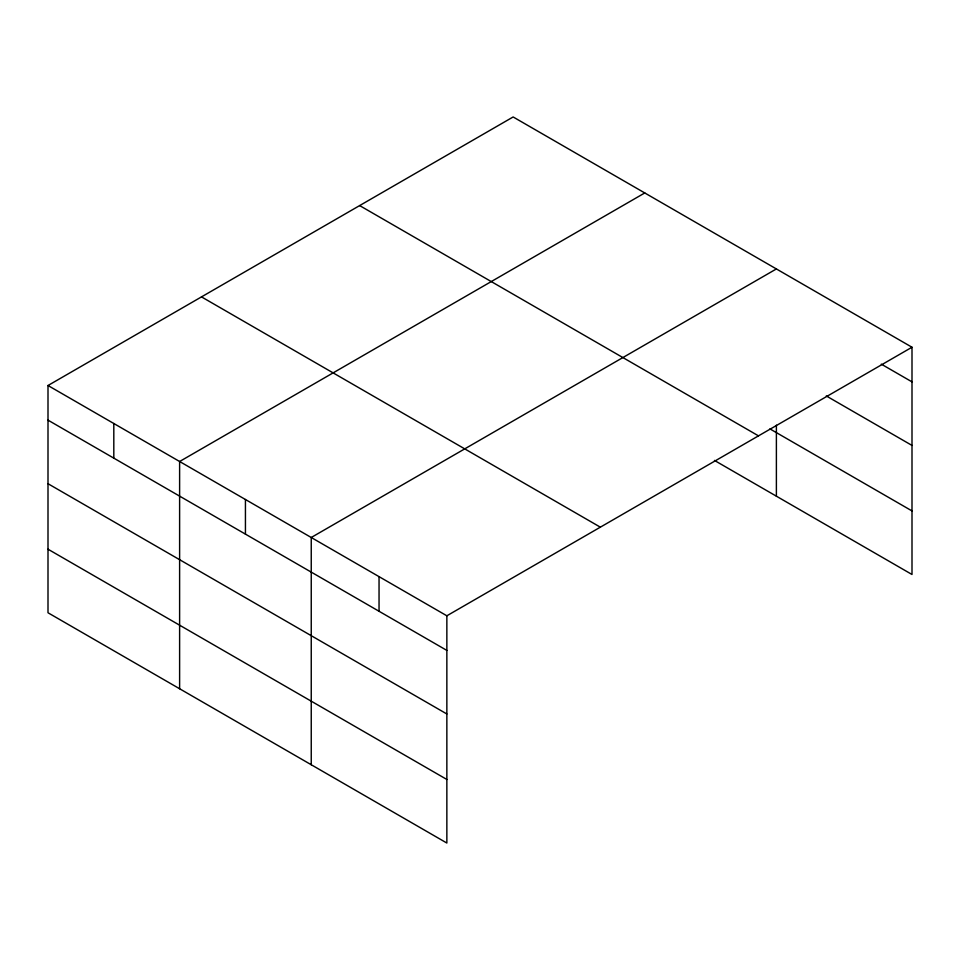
<?xml version="1.0" encoding="UTF-8"?>
<svg xmlns="http://www.w3.org/2000/svg" width="960" height="960" viewBox="0 0 960 960"><rect width="100%" height="100%" fill="white"/><g stroke="black" fill="none" stroke-linecap="round" stroke-linejoin="round"><path stroke-width="1.44" d="M48 385.512L446.856 615.792L446.856 843.036L48 612.768L48 385.512L513.144 116.964L912 347.232L912 574.488L714.456 460.428M644.772 192.948L179.616 461.508L179.616 688.752M776.388 268.944L311.244 537.492L311.244 764.748M446.856 615.792L912 347.232M881.292 364.14L912 381.864M826.284 395.94L912 445.428M769.944 428.904L912 510.924M359.652 205.584L758.496 435.864M201.504 296.892L600.348 527.172M48 420.144L446.856 650.412M48 483.708L446.856 713.976M48 549.204L446.856 779.472M776.388 425.184L776.388 496.188M379.044 576.636L379.044 611.268M245.436 499.5L245.436 534.132M113.808 423.504L113.808 458.136"/></g></svg>
